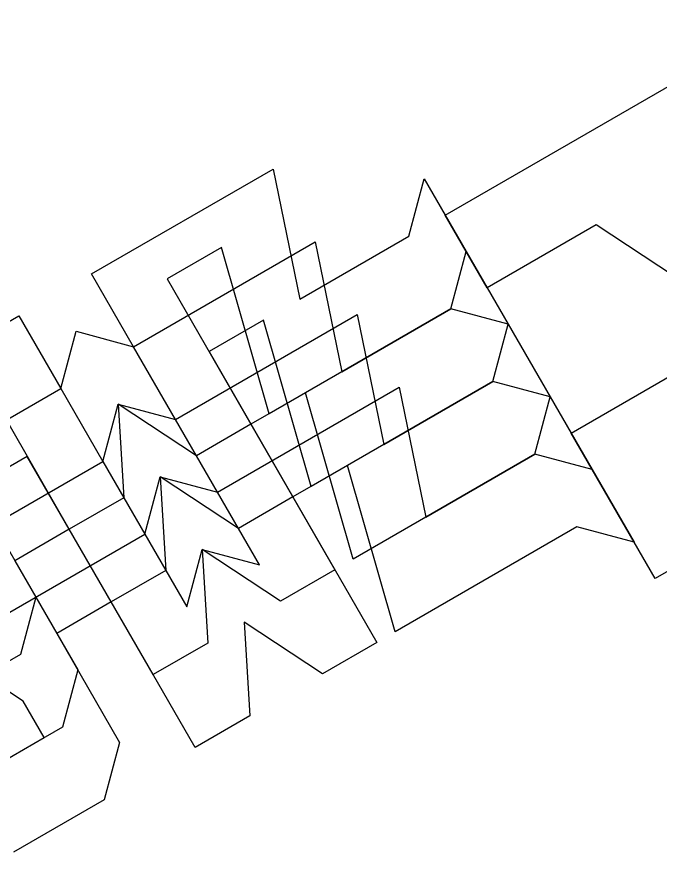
# Model space of a CAD drawing. Extents: x -31.2 to 31.2, y -29.9 to 29.9.
# Drawn here: x -22.53 to -14.86, y -8.41 to 1.54 of the extents above; entities that cross this region are included whole.
import ezdxf

# ---------------------------------------------------------------- set-up
doc = ezdxf.new("R2010")
doc.units = 0

msp = doc.modelspace()

# ---------------------------------------------------------------- linework, layer by layer
for points in [[(-8.2631, 3.3122, 0), (-6.2631, -0.1519, 0), (-7.5622, -0.9019, 0), (-9.4282, 0.3301, 0), (-9.2942, -1.9019, 0), (-10.5933, -2.6519, 0), (-12.5933, 0.8122, 0), (-13.8923, 0.0622, 0), (-12.3923, -2.5359, 0), (-12.7583, -3.9019, 0), (-14.9234, -5.1519, 0), (-15.9234, -3.4199, 0), (-14.1913, -2.4199, 0), (-14.6913, -1.5538, 0), (-15.6244, -0.9378, 0), (-16.9234, -1.6878, 0), (-17.4234, -0.8218, 0), (-11.7942, 2.4282, 0), (-10.7942, 0.6962, 0), (-10.4282, 2.0622, 0)], [(-25.3181, -3.6478, 0), (-22.5035, -2.0228, 0), (-22.0035, -2.8888, 0), (-21.8205, -2.2058, 0), (-21.1375, -2.3888, 0), (-21.6375, -1.5228, 0), (-19.4724, -0.2728, 0), (-19.1554, -1.8218, 0), (-17.8564, -1.0718, 0), (-17.6734, -0.3888, 0), (-16.6734, -2.1208, 0), (-16.6734, -2.1208, 0), (-17.3564, -1.9378, 0), (-19.5215, -3.1878, 0), (-20.0885, -1.2058, 0), (-20.738, -1.5808, 0), (-19.738, -3.3128, 0), (-20.3875, -3.6878, 0), (-21.3205, -3.0718, 0), (-21.2535, -4.1878, 0), (-21.903, -4.5628, 0), (-22.903, -2.8308, 0)], [(-24.8181, -4.5138, 0), (-22.0035, -2.8888, 0), (-21.5035, -3.7548, 0), (-21.3205, -3.0718, 0), (-20.6375, -3.2548, 0), (-21.1375, -2.3888, 0), (-18.9724, -1.1388, 0), (-18.6554, -2.6878, 0), (-17.3564, -1.9378, 0), (-17.1734, -1.2548, 0), (-16.1734, -2.9869, 0), (-16.1734, -2.9869, 0), (-16.8564, -2.8038, 0), (-19.0215, -4.0538, 0), (-19.5885, -2.0718, 0), (-20.238, -2.4468, 0), (-19.238, -4.1788, 0), (-19.8875, -4.5538, 0), (-20.8205, -3.9378, 0), (-20.7535, -5.0538, 0), (-21.403, -5.4288, 0), (-22.403, -3.6968, 0), (-23.0526, -4.0718, 0), (-22.3026, -5.3708, 0), (-22.4856, -6.0538, 0), (-23.5681, -6.6788, 0)], [(-24.3181, -5.3798, 0), (-21.5035, -3.7548, 0), (-21.0035, -4.6208, 0), (-20.8205, -3.9378, 0), (-20.1375, -4.1208, 0), (-20.6375, -3.2548, 0), (-18.4724, -2.0048, 0), (-18.1554, -3.5538, 0), (-16.8564, -2.8038, 0), (-16.6734, -2.1208, 0), (-15.6734, -3.8529, 0), (-15.6734, -3.8529, 0), (-16.3564, -3.6699, 0), (-18.5215, -4.9199, 0), (-19.0885, -2.9378, 0), (-19.738, -3.3128, 0), (-18.738, -5.0449, 0), (-19.3875, -5.4199, 0), (-20.3205, -4.8038, 0), (-20.2535, -5.9199, 0), (-20.903, -6.2949, 0), (-21.903, -4.5628, 0), (-22.5526, -4.9378, 0), (-21.8026, -6.2369, 0), (-21.9856, -6.9199, 0), (-23.0681, -7.5449, 0)], [(-23.8181, -6.2458, 0), (-21.0035, -4.6208, 0), (-20.5035, -5.4869, 0), (-20.3205, -4.8038, 0), (-19.6375, -4.9869, 0), (-20.1375, -4.1208, 0), (-17.9724, -2.8708, 0), (-17.6554, -4.4199, 0), (-16.3564, -3.6699, 0), (-16.1734, -2.9869, 0), (-15.1734, -4.7189, 0), (-15.1734, -4.7189, 0), (-15.8564, -4.5359, 0), (-18.0215, -5.7859, 0), (-18.5885, -3.8038, 0), (-19.238, -4.1788, 0), (-18.238, -5.9109, 0), (-18.8875, -6.2859, 0), (-19.8205, -5.6699, 0), (-19.7535, -6.7859, 0), (-20.403, -7.1609, 0), (-21.403, -5.4288, 0), (-22.0526, -5.8038, 0), (-21.3026, -7.1029, 0), (-21.4856, -7.7859, 0), (-22.5681, -8.4109, 0)], [(-23.0681, -7.5449, 0), (-22.2021, -7.0449, 0), (-22.4521, -6.6119, 0), (-22.9186, -6.3038, 0)]]:
    msp.add_polyline3d(points)

doc.saveas('drawing.dxf')
